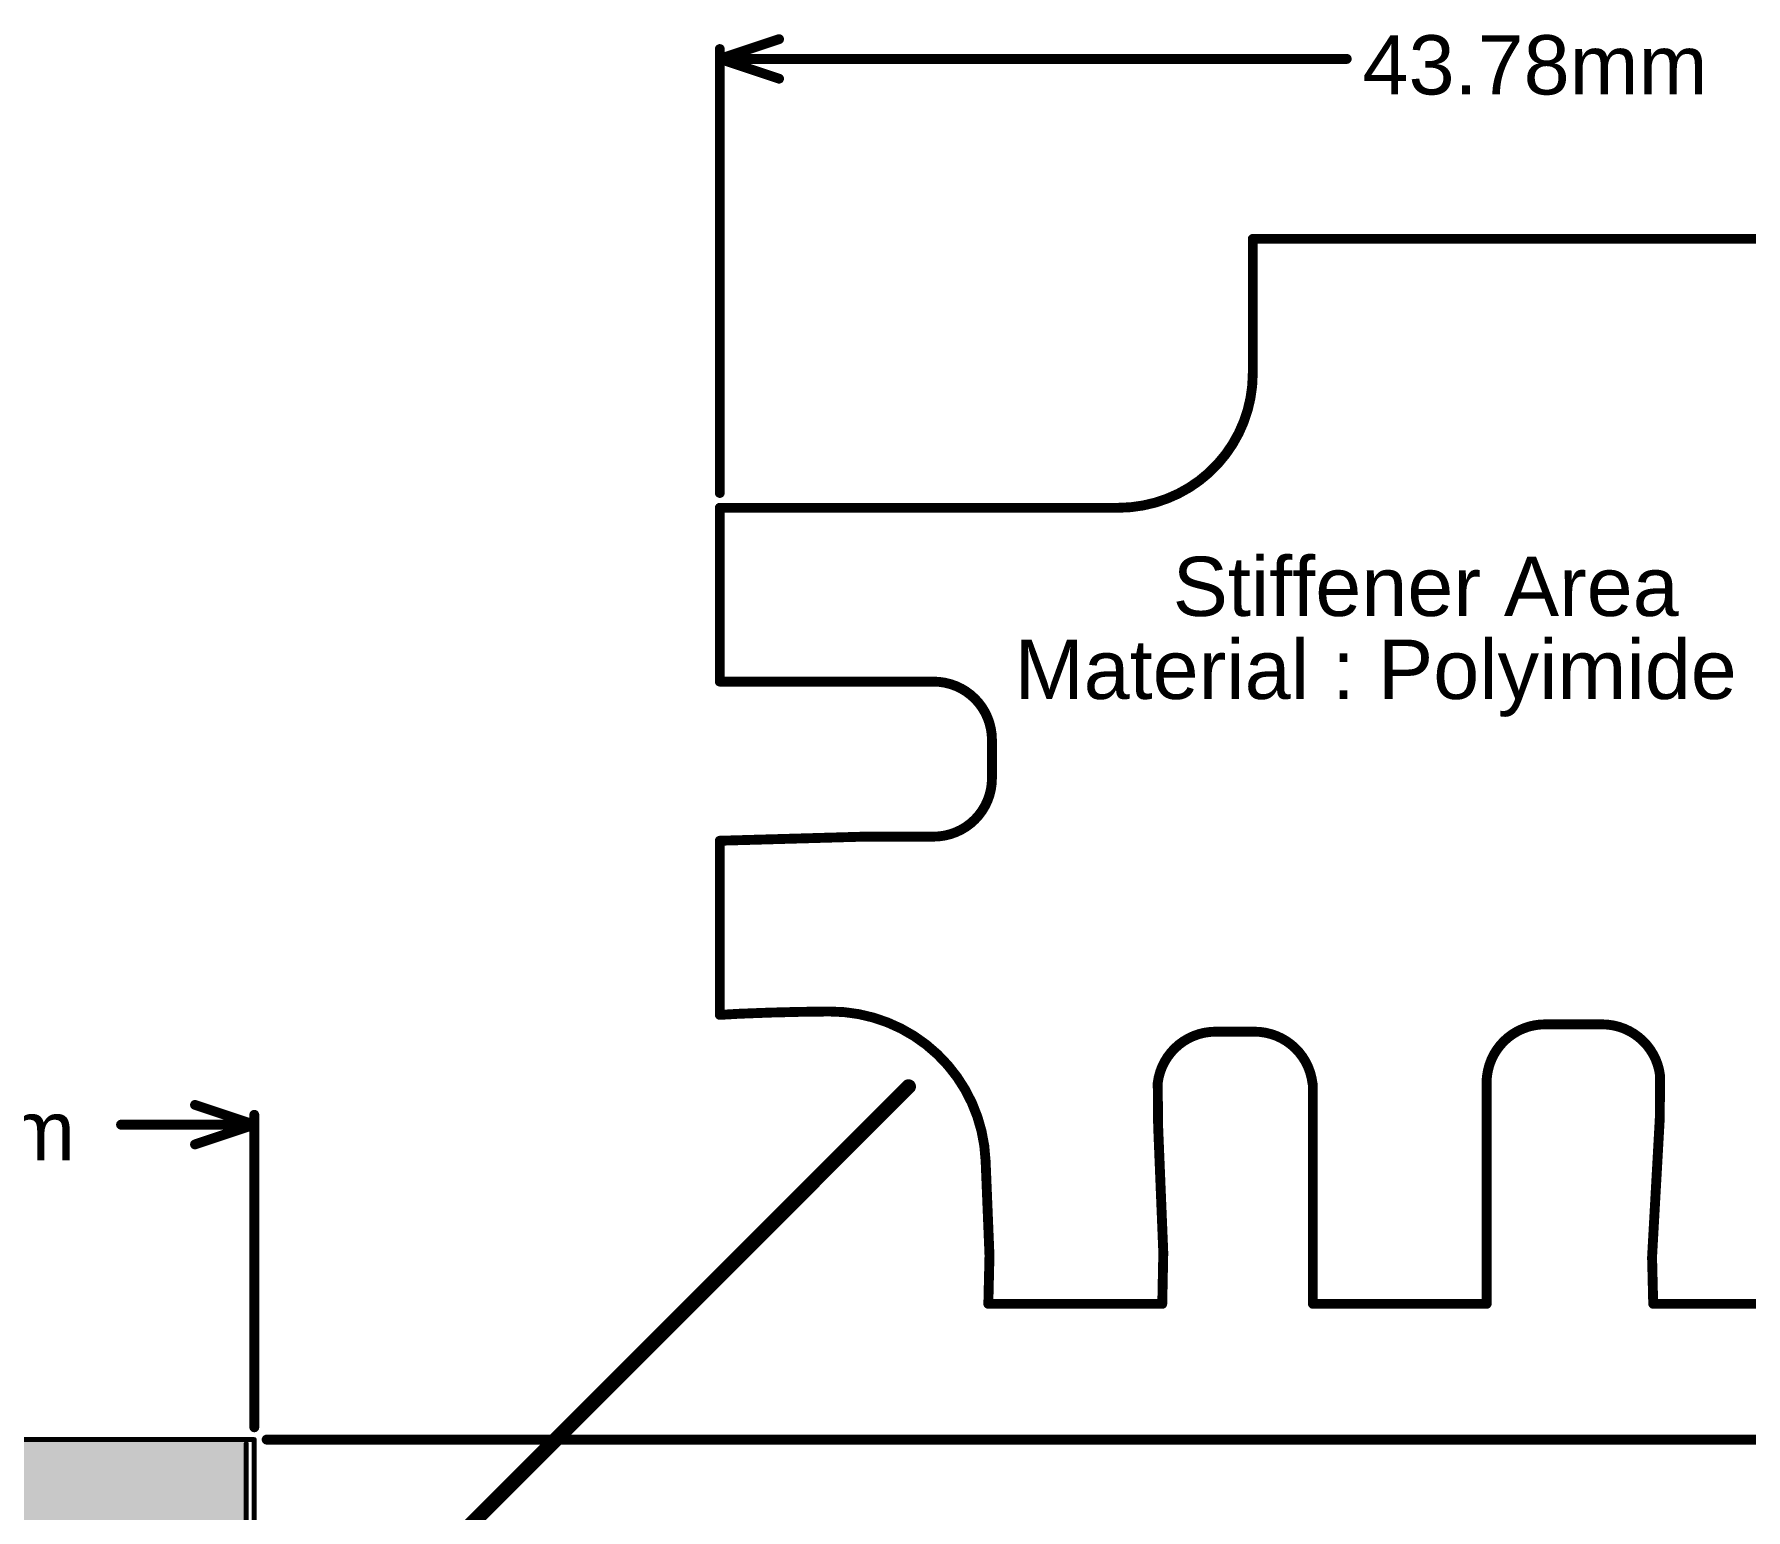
# Model space of a CAD drawing. Header units: inches. Extents: x -4.2 to 12.6, y -6.1 to 3.
# Drawn here: x 0.427 to 2.16, y -0.071 to 1.423 of the extents above; entities that cross this region are included whole.
import ezdxf

# ---------------------------------------------------------------- set-up
doc = ezdxf.new("R2010")
doc.units = ezdxf.units.IN
doc.header["$MEASUREMENT"] = 0
for name, color, linetype in [('Board Outline', 216, 'Continuous'), ('Bottom Paste', 16, 'Continuous'), ('Dimension', 6, 'Continuous'), ('Fabrication', 76, 'Continuous'), ('Flex_Ribbon Bottom Coverlay', 6, 'Continuous'), ('Flex_Ribbon Bottom Coverlay -Flex_Ribbon)', 7, 'Continuous'), ('Flex_Ribbon Top Coverlay -Flex_Ribbon)', 7, 'Continuous'), ('Flex_Ribbon Top Overlay', 2, 'Continuous'), ('Top Layer', 1, 'Continuous'), ('Top Paste', 8, 'Continuous'), ('Top Solder', 216, 'Continuous')]:
    doc.layers.add(name, color=color, linetype=linetype)
doc.styles.add('Arial', font='', dxfattribs={"height": 0.2})
doc.styles.get('Arial').set_extended_font_data('Arial')

# ---------------------------------------------------------------- blocks, each defined once
blk = doc.blocks.new('32_____R______P_____TOP_CONNECTION__1')
at = {"layer": 'Bottom Paste'}
for points in [[(-0.3110235, 0.07874025), (-0.2992125, 0.07874025), (-0.2992125, -0.07874005), (-0.3110235, -0.07874005)], [(-0.2913385, 0.07874025), (-0.2795275, 0.07874025), (-0.2795275, -0.07874005), (-0.2913385, -0.07874005)], [(-0.2716534, 0.07874025), (-0.2598424, 0.07874025), (-0.2598424, -0.07874005), (-0.2716534, -0.07874005)], [(-0.2519684, 0.07874025), (-0.2401574, 0.07874025), (-0.2401574, -0.07874005), (-0.2519684, -0.07874005)], [(-0.2322833, 0.07874025), (-0.2204723, 0.07874025), (-0.2204723, -0.07874005), (-0.2322833, -0.07874005)], [(-0.2125983, 0.07874025), (-0.2007873, 0.07874025), (-0.2007873, -0.07874005), (-0.2125983, -0.07874005)], [(-0.1929133, 0.07874025), (-0.1811023, 0.07874025), (-0.1811023, -0.07874005), (-0.1929133, -0.07874005)], [(-0.1732282, 0.07874025), (-0.1614172, 0.07874025), (-0.1614172, -0.07874005), (-0.1732282, -0.07874005)], [(-0.1535432, 0.07874025), (-0.1417322, 0.07874025), (-0.1417322, -0.07874005), (-0.1535432, -0.07874005)], [(-0.1338581, 0.07874025), (-0.1220471, 0.07874025), (-0.1220471, -0.07874005), (-0.1338581, -0.07874005)], [(-0.1141731, 0.07874025), (-0.1023621, 0.07874025), (-0.1023621, -0.07874005), (-0.1141731, -0.07874005)], [(-0.0944881, 0.07874025), (-0.0826771, 0.07874025), (-0.0826771, -0.07874005), (-0.0944881, -0.07874005)], [(-0.074803, 0.07874025), (-0.062992, 0.07874025), (-0.062992, -0.07874005), (-0.074803, -0.07874005)], [(-0.055118, 0.07874025), (-0.043307, 0.07874025), (-0.043307, -0.07874005), (-0.055118, -0.07874005)], [(-0.0354329, 0.07874025), (-0.0236219, 0.07874025), (-0.0236219, -0.07874005), (-0.0354329, -0.07874005)], [(-0.0157479, 0.07874025), (-0.0039369, 0.07874025), (-0.0039369, -0.07874005), (-0.0157479, -0.07874005)], [(0.0039371, 0.07874025), (0.0157481, 0.07874025), (0.0157481, -0.07874005), (0.0039371, -0.07874005)], [(0.0236222, 0.07874025), (0.0354332, 0.07874025), (0.0354332, -0.07874005), (0.0236222, -0.07874005)], [(0.0433072, 0.07874025), (0.0551182, 0.07874025), (0.0551182, -0.07874005), (0.0433072, -0.07874005)], [(0.0629923, 0.07874025), (0.0748033, 0.07874025), (0.0748033, -0.07874005), (0.0629923, -0.07874005)], [(0.0826773, 0.07874025), (0.0944883, 0.07874025), (0.0944883, -0.07874005), (0.0826773, -0.07874005)], [(0.1023623, 0.07874025), (0.1141733, 0.07874025), (0.1141733, -0.07874005), (0.1023623, -0.07874005)], [(0.1220474, 0.07874025), (0.1338584, 0.07874025), (0.1338584, -0.07874005), (0.1220474, -0.07874005)], [(0.1417324, 0.07874025), (0.1535434, 0.07874025), (0.1535434, -0.07874005), (0.1417324, -0.07874005)], [(0.1614175, 0.07874025), (0.1732285, 0.07874025), (0.1732285, -0.07874005), (0.1614175, -0.07874005)], [(0.1811025, 0.07874025), (0.1929135, 0.07874025), (0.1929135, -0.07874005), (0.1811025, -0.07874005)], [(0.2007875, 0.07874025), (0.2125985, 0.07874025), (0.2125985, -0.07874005), (0.2007875, -0.07874005)], [(0.2204725, 0.07874025), (0.2322835, 0.07874025), (0.2322835, -0.07874005), (0.2204725, -0.07874005)], [(0.2401576, 0.07874025), (0.2519686, 0.07874025), (0.2519686, -0.07874005), (0.2401576, -0.07874005)], [(0.2598427, 0.07874025), (0.2716537, 0.07874025), (0.2716537, -0.07874005), (0.2598427, -0.07874005)], [(0.2795277, 0.07874025), (0.2913387, 0.07874025), (0.2913387, -0.07874005), (0.2795277, -0.07874005)], [(0.2992127, 0.07874025), (0.3110237, 0.07874025), (0.3110237, -0.07874005), (0.2992127, -0.07874005)]]:
    blk.add_hatch(color=16, dxfattribs=at).paths.add_polyline_path(points)
at = {"layer": 'Flex_Ribbon Bottom Coverlay'}
for points in [[(-0.3150235, 0.08274025), (-0.2952125, 0.08274025), (-0.2952125, -0.08274005), (-0.3150235, -0.08274005)], [(-0.3150235, 0.08274025), (-0.2952125, 0.08274025), (-0.2952125, -0.08274005), (-0.3150235, -0.08274005)], [(-0.2953385, 0.08274025), (-0.2755275, 0.08274025), (-0.2755275, -0.08274005), (-0.2953385, -0.08274005)], [(-0.2953385, 0.08274025), (-0.2755275, 0.08274025), (-0.2755275, -0.08274005), (-0.2953385, -0.08274005)], [(-0.2756534, 0.08274025), (-0.2558424, 0.08274025), (-0.2558424, -0.08274005), (-0.2756534, -0.08274005)], [(-0.2756534, 0.08274025), (-0.2558424, 0.08274025), (-0.2558424, -0.08274005), (-0.2756534, -0.08274005)], [(-0.2559684, 0.08274025), (-0.2361574, 0.08274025), (-0.2361574, -0.08274005), (-0.2559684, -0.08274005)], [(-0.2559684, 0.08274025), (-0.2361574, 0.08274025), (-0.2361574, -0.08274005), (-0.2559684, -0.08274005)], [(-0.2362833, 0.08274025), (-0.2164723, 0.08274025), (-0.2164723, -0.08274005), (-0.2362833, -0.08274005)], [(-0.2362833, 0.08274025), (-0.2164723, 0.08274025), (-0.2164723, -0.08274005), (-0.2362833, -0.08274005)], [(-0.2165983, 0.08274025), (-0.1967873, 0.08274025), (-0.1967873, -0.08274005), (-0.2165983, -0.08274005)], [(-0.2165983, 0.08274025), (-0.1967873, 0.08274025), (-0.1967873, -0.08274005), (-0.2165983, -0.08274005)], [(-0.1969133, 0.08274025), (-0.1771023, 0.08274025), (-0.1771023, -0.08274005), (-0.1969133, -0.08274005)], [(-0.1969133, 0.08274025), (-0.1771023, 0.08274025), (-0.1771023, -0.08274005), (-0.1969133, -0.08274005)], [(-0.1772282, 0.08274025), (-0.1574172, 0.08274025), (-0.1574172, -0.08274005), (-0.1772282, -0.08274005)], [(-0.1772282, 0.08274025), (-0.1574172, 0.08274025), (-0.1574172, -0.08274005), (-0.1772282, -0.08274005)], [(-0.1575432, 0.08274025), (-0.1377322, 0.08274025), (-0.1377322, -0.08274005), (-0.1575432, -0.08274005)], [(-0.1575432, 0.08274025), (-0.1377322, 0.08274025), (-0.1377322, -0.08274005), (-0.1575432, -0.08274005)], [(-0.1378581, 0.08274025), (-0.1180471, 0.08274025), (-0.1180471, -0.08274005), (-0.1378581, -0.08274005)], [(-0.1378581, 0.08274025), (-0.1180471, 0.08274025), (-0.1180471, -0.08274005), (-0.1378581, -0.08274005)], [(-0.1181731, 0.08274025), (-0.0983621, 0.08274025), (-0.0983621, -0.08274005), (-0.1181731, -0.08274005)], [(-0.1181731, 0.08274025), (-0.0983621, 0.08274025), (-0.0983621, -0.08274005), (-0.1181731, -0.08274005)], [(-0.0984881, 0.08274025), (-0.0786771, 0.08274025), (-0.0786771, -0.08274005), (-0.0984881, -0.08274005)], [(-0.0984881, 0.08274025), (-0.0786771, 0.08274025), (-0.0786771, -0.08274005), (-0.0984881, -0.08274005)], [(-0.078803, 0.08274025), (-0.058992, 0.08274025), (-0.058992, -0.08274005), (-0.078803, -0.08274005)], [(-0.078803, 0.08274025), (-0.058992, 0.08274025), (-0.058992, -0.08274005), (-0.078803, -0.08274005)], [(-0.059118, 0.08274025), (-0.039307, 0.08274025), (-0.039307, -0.08274005), (-0.059118, -0.08274005)], [(-0.059118, 0.08274025), (-0.039307, 0.08274025), (-0.039307, -0.08274005), (-0.059118, -0.08274005)], [(-0.0394329, 0.08274025), (-0.0196219, 0.08274025), (-0.0196219, -0.08274005), (-0.0394329, -0.08274005)], [(-0.0394329, 0.08274025), (-0.0196219, 0.08274025), (-0.0196219, -0.08274005), (-0.0394329, -0.08274005)], [(-0.0197479, 0.08274025), (6.31e-05, 0.08274025), (6.31e-05, -0.08274005), (-0.0197479, -0.08274005)], [(-0.0197479, 0.08274025), (6.31e-05, 0.08274025), (6.31e-05, -0.08274005), (-0.0197479, -0.08274005)], [(-6.29e-05, 0.08274025), (0.0197481, 0.08274025), (0.0197481, -0.08274005), (-6.29e-05, -0.08274005)], [(-6.29e-05, 0.08274025), (0.0197481, 0.08274025), (0.0197481, -0.08274005), (-6.29e-05, -0.08274005)], [(0.0196222, 0.08274025), (0.0394332, 0.08274025), (0.0394332, -0.08274005), (0.0196222, -0.08274005)], [(0.0196222, 0.08274025), (0.0394332, 0.08274025), (0.0394332, -0.08274005), (0.0196222, -0.08274005)], [(0.0393072, 0.08274025), (0.0591182, 0.08274025), (0.0591182, -0.08274005), (0.0393072, -0.08274005)], [(0.0393072, 0.08274025), (0.0591182, 0.08274025), (0.0591182, -0.08274005), (0.0393072, -0.08274005)], [(0.0589923, 0.08274025), (0.0788033, 0.08274025), (0.0788033, -0.08274005), (0.0589923, -0.08274005)], [(0.0589923, 0.08274025), (0.0788033, 0.08274025), (0.0788033, -0.08274005), (0.0589923, -0.08274005)], [(0.0786773, 0.08274025), (0.0984883, 0.08274025), (0.0984883, -0.08274005), (0.0786773, -0.08274005)], [(0.0786773, 0.08274025), (0.0984883, 0.08274025), (0.0984883, -0.08274005), (0.0786773, -0.08274005)], [(0.0983623, 0.08274025), (0.1181733, 0.08274025), (0.1181733, -0.08274005), (0.0983623, -0.08274005)], [(0.0983623, 0.08274025), (0.1181733, 0.08274025), (0.1181733, -0.08274005), (0.0983623, -0.08274005)], [(0.1180474, 0.08274025), (0.1378584, 0.08274025), (0.1378584, -0.08274005), (0.1180474, -0.08274005)], [(0.1180474, 0.08274025), (0.1378584, 0.08274025), (0.1378584, -0.08274005), (0.1180474, -0.08274005)], [(0.1377324, 0.08274025), (0.1575434, 0.08274025), (0.1575434, -0.08274005), (0.1377324, -0.08274005)], [(0.1377324, 0.08274025), (0.1575434, 0.08274025), (0.1575434, -0.08274005), (0.1377324, -0.08274005)], [(0.1574175, 0.08274025), (0.1772285, 0.08274025), (0.1772285, -0.08274005), (0.1574175, -0.08274005)], [(0.1574175, 0.08274025), (0.1772285, 0.08274025), (0.1772285, -0.08274005), (0.1574175, -0.08274005)], [(0.1771025, 0.08274025), (0.1969135, 0.08274025), (0.1969135, -0.08274005), (0.1771025, -0.08274005)], [(0.1771025, 0.08274025), (0.1969135, 0.08274025), (0.1969135, -0.08274005), (0.1771025, -0.08274005)], [(0.1967875, 0.08274025), (0.2165985, 0.08274025), (0.2165985, -0.08274005), (0.1967875, -0.08274005)], [(0.1967875, 0.08274025), (0.2165985, 0.08274025), (0.2165985, -0.08274005), (0.1967875, -0.08274005)], [(0.2164725, 0.08274025), (0.2362835, 0.08274025), (0.2362835, -0.08274005), (0.2164725, -0.08274005)], [(0.2164725, 0.08274025), (0.2362835, 0.08274025), (0.2362835, -0.08274005), (0.2164725, -0.08274005)], [(0.2361576, 0.08274025), (0.2559686, 0.08274025), (0.2559686, -0.08274005), (0.2361576, -0.08274005)], [(0.2361576, 0.08274025), (0.2559686, 0.08274025), (0.2559686, -0.08274005), (0.2361576, -0.08274005)], [(0.2558427, 0.08274025), (0.2756537, 0.08274025), (0.2756537, -0.08274005), (0.2558427, -0.08274005)], [(0.2558427, 0.08274025), (0.2756537, 0.08274025), (0.2756537, -0.08274005), (0.2558427, -0.08274005)], [(0.2755277, 0.08274025), (0.2953387, 0.08274025), (0.2953387, -0.08274005), (0.2755277, -0.08274005)], [(0.2755277, 0.08274025), (0.2953387, 0.08274025), (0.2953387, -0.08274005), (0.2755277, -0.08274005)], [(0.2952127, 0.08274025), (0.3150237, 0.08274025), (0.3150237, -0.08274005), (0.2952127, -0.08274005)], [(0.2952127, 0.08274025), (0.3150237, 0.08274025), (0.3150237, -0.08274005), (0.2952127, -0.08274005)]]:
    blk.add_hatch(color=6, dxfattribs=at).paths.add_polyline_path(points)
at = {"layer": 'Top Layer'}
for points in [[(-0.3110235, 0.07874025), (-0.2992125, 0.07874025), (-0.2992125, -0.07874005), (-0.3110235, -0.07874005)], [(-0.2913385, 0.07874025), (-0.2795275, 0.07874025), (-0.2795275, -0.07874005), (-0.2913385, -0.07874005)], [(-0.2716534, 0.07874025), (-0.2598424, 0.07874025), (-0.2598424, -0.07874005), (-0.2716534, -0.07874005)], [(-0.2519684, 0.07874025), (-0.2401574, 0.07874025), (-0.2401574, -0.07874005), (-0.2519684, -0.07874005)], [(-0.2322833, 0.07874025), (-0.2204723, 0.07874025), (-0.2204723, -0.07874005), (-0.2322833, -0.07874005)], [(-0.2125983, 0.07874025), (-0.2007873, 0.07874025), (-0.2007873, -0.07874005), (-0.2125983, -0.07874005)], [(-0.1929133, 0.07874025), (-0.1811023, 0.07874025), (-0.1811023, -0.07874005), (-0.1929133, -0.07874005)], [(-0.1732282, 0.07874025), (-0.1614172, 0.07874025), (-0.1614172, -0.07874005), (-0.1732282, -0.07874005)], [(-0.1535432, 0.07874025), (-0.1417322, 0.07874025), (-0.1417322, -0.07874005), (-0.1535432, -0.07874005)], [(-0.1338581, 0.07874025), (-0.1220471, 0.07874025), (-0.1220471, -0.07874005), (-0.1338581, -0.07874005)], [(-0.1141731, 0.07874025), (-0.1023621, 0.07874025), (-0.1023621, -0.07874005), (-0.1141731, -0.07874005)], [(-0.0944881, 0.07874025), (-0.0826771, 0.07874025), (-0.0826771, -0.07874005), (-0.0944881, -0.07874005)], [(-0.074803, 0.07874025), (-0.062992, 0.07874025), (-0.062992, -0.07874005), (-0.074803, -0.07874005)], [(-0.055118, 0.07874025), (-0.043307, 0.07874025), (-0.043307, -0.07874005), (-0.055118, -0.07874005)], [(-0.0354329, 0.07874025), (-0.0236219, 0.07874025), (-0.0236219, -0.07874005), (-0.0354329, -0.07874005)], [(-0.0157479, 0.07874025), (-0.0039369, 0.07874025), (-0.0039369, -0.07874005), (-0.0157479, -0.07874005)], [(0.0039371, 0.07874025), (0.0157481, 0.07874025), (0.0157481, -0.07874005), (0.0039371, -0.07874005)], [(0.0236222, 0.07874025), (0.0354332, 0.07874025), (0.0354332, -0.07874005), (0.0236222, -0.07874005)], [(0.0433072, 0.07874025), (0.0551182, 0.07874025), (0.0551182, -0.07874005), (0.0433072, -0.07874005)], [(0.0629923, 0.07874025), (0.0748033, 0.07874025), (0.0748033, -0.07874005), (0.0629923, -0.07874005)], [(0.0826773, 0.07874025), (0.0944883, 0.07874025), (0.0944883, -0.07874005), (0.0826773, -0.07874005)], [(0.1023623, 0.07874025), (0.1141733, 0.07874025), (0.1141733, -0.07874005), (0.1023623, -0.07874005)], [(0.1220474, 0.07874025), (0.1338584, 0.07874025), (0.1338584, -0.07874005), (0.1220474, -0.07874005)], [(0.1417324, 0.07874025), (0.1535434, 0.07874025), (0.1535434, -0.07874005), (0.1417324, -0.07874005)], [(0.1614175, 0.07874025), (0.1732285, 0.07874025), (0.1732285, -0.07874005), (0.1614175, -0.07874005)], [(0.1811025, 0.07874025), (0.1929135, 0.07874025), (0.1929135, -0.07874005), (0.1811025, -0.07874005)], [(0.2007875, 0.07874025), (0.2125985, 0.07874025), (0.2125985, -0.07874005), (0.2007875, -0.07874005)], [(0.2204725, 0.07874025), (0.2322835, 0.07874025), (0.2322835, -0.07874005), (0.2204725, -0.07874005)], [(0.2401576, 0.07874025), (0.2519686, 0.07874025), (0.2519686, -0.07874005), (0.2401576, -0.07874005)], [(0.2598427, 0.07874025), (0.2716537, 0.07874025), (0.2716537, -0.07874005), (0.2598427, -0.07874005)], [(0.2795277, 0.07874025), (0.2913387, 0.07874025), (0.2913387, -0.07874005), (0.2795277, -0.07874005)], [(0.2992127, 0.07874025), (0.3110237, 0.07874025), (0.3110237, -0.07874005), (0.2992127, -0.07874005)]]:
    blk.add_hatch(color=1, dxfattribs=at).paths.add_polyline_path(points)
at = {"layer": 'Top Paste'}
for points in [[(-0.3110235, 0.07874025), (-0.2992125, 0.07874025), (-0.2992125, -0.07874005), (-0.3110235, -0.07874005)], [(-0.2913385, 0.07874025), (-0.2795275, 0.07874025), (-0.2795275, -0.07874005), (-0.2913385, -0.07874005)], [(-0.2716534, 0.07874025), (-0.2598424, 0.07874025), (-0.2598424, -0.07874005), (-0.2716534, -0.07874005)], [(-0.2519684, 0.07874025), (-0.2401574, 0.07874025), (-0.2401574, -0.07874005), (-0.2519684, -0.07874005)], [(-0.2322833, 0.07874025), (-0.2204723, 0.07874025), (-0.2204723, -0.07874005), (-0.2322833, -0.07874005)], [(-0.2125983, 0.07874025), (-0.2007873, 0.07874025), (-0.2007873, -0.07874005), (-0.2125983, -0.07874005)], [(-0.1929133, 0.07874025), (-0.1811023, 0.07874025), (-0.1811023, -0.07874005), (-0.1929133, -0.07874005)], [(-0.1732282, 0.07874025), (-0.1614172, 0.07874025), (-0.1614172, -0.07874005), (-0.1732282, -0.07874005)], [(-0.1535432, 0.07874025), (-0.1417322, 0.07874025), (-0.1417322, -0.07874005), (-0.1535432, -0.07874005)], [(-0.1338581, 0.07874025), (-0.1220471, 0.07874025), (-0.1220471, -0.07874005), (-0.1338581, -0.07874005)], [(-0.1141731, 0.07874025), (-0.1023621, 0.07874025), (-0.1023621, -0.07874005), (-0.1141731, -0.07874005)], [(-0.0944881, 0.07874025), (-0.0826771, 0.07874025), (-0.0826771, -0.07874005), (-0.0944881, -0.07874005)], [(-0.074803, 0.07874025), (-0.062992, 0.07874025), (-0.062992, -0.07874005), (-0.074803, -0.07874005)], [(-0.055118, 0.07874025), (-0.043307, 0.07874025), (-0.043307, -0.07874005), (-0.055118, -0.07874005)], [(-0.0354329, 0.07874025), (-0.0236219, 0.07874025), (-0.0236219, -0.07874005), (-0.0354329, -0.07874005)], [(-0.0157479, 0.07874025), (-0.0039369, 0.07874025), (-0.0039369, -0.07874005), (-0.0157479, -0.07874005)], [(0.0039371, 0.07874025), (0.0157481, 0.07874025), (0.0157481, -0.07874005), (0.0039371, -0.07874005)], [(0.0236222, 0.07874025), (0.0354332, 0.07874025), (0.0354332, -0.07874005), (0.0236222, -0.07874005)], [(0.0433072, 0.07874025), (0.0551182, 0.07874025), (0.0551182, -0.07874005), (0.0433072, -0.07874005)], [(0.0629923, 0.07874025), (0.0748033, 0.07874025), (0.0748033, -0.07874005), (0.0629923, -0.07874005)], [(0.0826773, 0.07874025), (0.0944883, 0.07874025), (0.0944883, -0.07874005), (0.0826773, -0.07874005)], [(0.1023623, 0.07874025), (0.1141733, 0.07874025), (0.1141733, -0.07874005), (0.1023623, -0.07874005)], [(0.1220474, 0.07874025), (0.1338584, 0.07874025), (0.1338584, -0.07874005), (0.1220474, -0.07874005)], [(0.1417324, 0.07874025), (0.1535434, 0.07874025), (0.1535434, -0.07874005), (0.1417324, -0.07874005)], [(0.1614175, 0.07874025), (0.1732285, 0.07874025), (0.1732285, -0.07874005), (0.1614175, -0.07874005)], [(0.1811025, 0.07874025), (0.1929135, 0.07874025), (0.1929135, -0.07874005), (0.1811025, -0.07874005)], [(0.2007875, 0.07874025), (0.2125985, 0.07874025), (0.2125985, -0.07874005), (0.2007875, -0.07874005)], [(0.2204725, 0.07874025), (0.2322835, 0.07874025), (0.2322835, -0.07874005), (0.2204725, -0.07874005)], [(0.2401576, 0.07874025), (0.2519686, 0.07874025), (0.2519686, -0.07874005), (0.2401576, -0.07874005)], [(0.2598427, 0.07874025), (0.2716537, 0.07874025), (0.2716537, -0.07874005), (0.2598427, -0.07874005)], [(0.2795277, 0.07874025), (0.2913387, 0.07874025), (0.2913387, -0.07874005), (0.2795277, -0.07874005)], [(0.2992127, 0.07874025), (0.3110237, 0.07874025), (0.3110237, -0.07874005), (0.2992127, -0.07874005)]]:
    blk.add_hatch(color=8, dxfattribs=at).paths.add_polyline_path(points)
at = {"layer": 'Top Solder'}
for points in [[(-0.3150235, 0.08274025), (-0.2952125, 0.08274025), (-0.2952125, -0.08274005), (-0.3150235, -0.08274005)], [(-0.3150235, 0.08274025), (-0.2952125, 0.08274025), (-0.2952125, -0.08274005), (-0.3150235, -0.08274005)], [(-0.2953385, 0.08274025), (-0.2755275, 0.08274025), (-0.2755275, -0.08274005), (-0.2953385, -0.08274005)], [(-0.2953385, 0.08274025), (-0.2755275, 0.08274025), (-0.2755275, -0.08274005), (-0.2953385, -0.08274005)], [(-0.2756534, 0.08274025), (-0.2558424, 0.08274025), (-0.2558424, -0.08274005), (-0.2756534, -0.08274005)], [(-0.2756534, 0.08274025), (-0.2558424, 0.08274025), (-0.2558424, -0.08274005), (-0.2756534, -0.08274005)], [(-0.2559684, 0.08274025), (-0.2361574, 0.08274025), (-0.2361574, -0.08274005), (-0.2559684, -0.08274005)], [(-0.2559684, 0.08274025), (-0.2361574, 0.08274025), (-0.2361574, -0.08274005), (-0.2559684, -0.08274005)], [(-0.2362833, 0.08274025), (-0.2164723, 0.08274025), (-0.2164723, -0.08274005), (-0.2362833, -0.08274005)], [(-0.2362833, 0.08274025), (-0.2164723, 0.08274025), (-0.2164723, -0.08274005), (-0.2362833, -0.08274005)], [(-0.2165983, 0.08274025), (-0.1967873, 0.08274025), (-0.1967873, -0.08274005), (-0.2165983, -0.08274005)], [(-0.2165983, 0.08274025), (-0.1967873, 0.08274025), (-0.1967873, -0.08274005), (-0.2165983, -0.08274005)], [(-0.1969133, 0.08274025), (-0.1771023, 0.08274025), (-0.1771023, -0.08274005), (-0.1969133, -0.08274005)], [(-0.1969133, 0.08274025), (-0.1771023, 0.08274025), (-0.1771023, -0.08274005), (-0.1969133, -0.08274005)], [(-0.1772282, 0.08274025), (-0.1574172, 0.08274025), (-0.1574172, -0.08274005), (-0.1772282, -0.08274005)], [(-0.1772282, 0.08274025), (-0.1574172, 0.08274025), (-0.1574172, -0.08274005), (-0.1772282, -0.08274005)], [(-0.1575432, 0.08274025), (-0.1377322, 0.08274025), (-0.1377322, -0.08274005), (-0.1575432, -0.08274005)], [(-0.1575432, 0.08274025), (-0.1377322, 0.08274025), (-0.1377322, -0.08274005), (-0.1575432, -0.08274005)], [(-0.1378581, 0.08274025), (-0.1180471, 0.08274025), (-0.1180471, -0.08274005), (-0.1378581, -0.08274005)], [(-0.1378581, 0.08274025), (-0.1180471, 0.08274025), (-0.1180471, -0.08274005), (-0.1378581, -0.08274005)], [(-0.1181731, 0.08274025), (-0.0983621, 0.08274025), (-0.0983621, -0.08274005), (-0.1181731, -0.08274005)], [(-0.1181731, 0.08274025), (-0.0983621, 0.08274025), (-0.0983621, -0.08274005), (-0.1181731, -0.08274005)], [(-0.0984881, 0.08274025), (-0.0786771, 0.08274025), (-0.0786771, -0.08274005), (-0.0984881, -0.08274005)], [(-0.0984881, 0.08274025), (-0.0786771, 0.08274025), (-0.0786771, -0.08274005), (-0.0984881, -0.08274005)], [(-0.078803, 0.08274025), (-0.058992, 0.08274025), (-0.058992, -0.08274005), (-0.078803, -0.08274005)], [(-0.078803, 0.08274025), (-0.058992, 0.08274025), (-0.058992, -0.08274005), (-0.078803, -0.08274005)], [(-0.059118, 0.08274025), (-0.039307, 0.08274025), (-0.039307, -0.08274005), (-0.059118, -0.08274005)], [(-0.059118, 0.08274025), (-0.039307, 0.08274025), (-0.039307, -0.08274005), (-0.059118, -0.08274005)], [(-0.0394329, 0.08274025), (-0.0196219, 0.08274025), (-0.0196219, -0.08274005), (-0.0394329, -0.08274005)], [(-0.0394329, 0.08274025), (-0.0196219, 0.08274025), (-0.0196219, -0.08274005), (-0.0394329, -0.08274005)], [(-0.0197479, 0.08274025), (6.31e-05, 0.08274025), (6.31e-05, -0.08274005), (-0.0197479, -0.08274005)], [(-0.0197479, 0.08274025), (6.31e-05, 0.08274025), (6.31e-05, -0.08274005), (-0.0197479, -0.08274005)], [(-6.29e-05, 0.08274025), (0.0197481, 0.08274025), (0.0197481, -0.08274005), (-6.29e-05, -0.08274005)], [(-6.29e-05, 0.08274025), (0.0197481, 0.08274025), (0.0197481, -0.08274005), (-6.29e-05, -0.08274005)], [(0.0196222, 0.08274025), (0.0394332, 0.08274025), (0.0394332, -0.08274005), (0.0196222, -0.08274005)], [(0.0196222, 0.08274025), (0.0394332, 0.08274025), (0.0394332, -0.08274005), (0.0196222, -0.08274005)], [(0.0393072, 0.08274025), (0.0591182, 0.08274025), (0.0591182, -0.08274005), (0.0393072, -0.08274005)], [(0.0393072, 0.08274025), (0.0591182, 0.08274025), (0.0591182, -0.08274005), (0.0393072, -0.08274005)], [(0.0589923, 0.08274025), (0.0788033, 0.08274025), (0.0788033, -0.08274005), (0.0589923, -0.08274005)], [(0.0589923, 0.08274025), (0.0788033, 0.08274025), (0.0788033, -0.08274005), (0.0589923, -0.08274005)], [(0.0786773, 0.08274025), (0.0984883, 0.08274025), (0.0984883, -0.08274005), (0.0786773, -0.08274005)], [(0.0786773, 0.08274025), (0.0984883, 0.08274025), (0.0984883, -0.08274005), (0.0786773, -0.08274005)], [(0.0983623, 0.08274025), (0.1181733, 0.08274025), (0.1181733, -0.08274005), (0.0983623, -0.08274005)], [(0.0983623, 0.08274025), (0.1181733, 0.08274025), (0.1181733, -0.08274005), (0.0983623, -0.08274005)], [(0.1180474, 0.08274025), (0.1378584, 0.08274025), (0.1378584, -0.08274005), (0.1180474, -0.08274005)], [(0.1180474, 0.08274025), (0.1378584, 0.08274025), (0.1378584, -0.08274005), (0.1180474, -0.08274005)], [(0.1377324, 0.08274025), (0.1575434, 0.08274025), (0.1575434, -0.08274005), (0.1377324, -0.08274005)], [(0.1377324, 0.08274025), (0.1575434, 0.08274025), (0.1575434, -0.08274005), (0.1377324, -0.08274005)], [(0.1574175, 0.08274025), (0.1772285, 0.08274025), (0.1772285, -0.08274005), (0.1574175, -0.08274005)], [(0.1574175, 0.08274025), (0.1772285, 0.08274025), (0.1772285, -0.08274005), (0.1574175, -0.08274005)], [(0.1771025, 0.08274025), (0.1969135, 0.08274025), (0.1969135, -0.08274005), (0.1771025, -0.08274005)], [(0.1771025, 0.08274025), (0.1969135, 0.08274025), (0.1969135, -0.08274005), (0.1771025, -0.08274005)], [(0.1967875, 0.08274025), (0.2165985, 0.08274025), (0.2165985, -0.08274005), (0.1967875, -0.08274005)], [(0.1967875, 0.08274025), (0.2165985, 0.08274025), (0.2165985, -0.08274005), (0.1967875, -0.08274005)], [(0.2164725, 0.08274025), (0.2362835, 0.08274025), (0.2362835, -0.08274005), (0.2164725, -0.08274005)], [(0.2164725, 0.08274025), (0.2362835, 0.08274025), (0.2362835, -0.08274005), (0.2164725, -0.08274005)], [(0.2361576, 0.08274025), (0.2559686, 0.08274025), (0.2559686, -0.08274005), (0.2361576, -0.08274005)], [(0.2361576, 0.08274025), (0.2559686, 0.08274025), (0.2559686, -0.08274005), (0.2361576, -0.08274005)], [(0.2558427, 0.08274025), (0.2756537, 0.08274025), (0.2756537, -0.08274005), (0.2558427, -0.08274005)], [(0.2558427, 0.08274025), (0.2756537, 0.08274025), (0.2756537, -0.08274005), (0.2558427, -0.08274005)], [(0.2755277, 0.08274025), (0.2953387, 0.08274025), (0.2953387, -0.08274005), (0.2755277, -0.08274005)], [(0.2755277, 0.08274025), (0.2953387, 0.08274025), (0.2953387, -0.08274005), (0.2755277, -0.08274005)], [(0.2952127, 0.08274025), (0.3150237, 0.08274025), (0.3150237, -0.08274005), (0.2952127, -0.08274005)], [(0.2952127, 0.08274025), (0.3150237, 0.08274025), (0.3150237, -0.08274005), (0.2952127, -0.08274005)]]:
    blk.add_hatch(color=216, dxfattribs=at).paths.add_polyline_path(points)
at = {"layer": 'Flex_Ribbon Top Overlay'}
for points in [[(-0.3166928, -0.0839999, 0.005, 0.005, 0), (-0.3166928, 0.0790001, 0.005, 0.005, 0)], [(0.316693, -0.0839999, 0.005, 0.005, 0), (0.316693, 0.0790001, 0.005, 0.005, 0)], [(-0.3166928, -0.0839999, 0.005, 0.005, 0), (0.316693, -0.0839999, 0.005, 0.005, 0)], [(-0.3166928, -0.0839999, 0.005, 0.005, 0), (-0.195118, -0.0839999, 0.005, 0.005, 0)], [(-0.314118, -0.0999999, 0.007874, 0.007874, 0), (-0.307118, -0.0929999, 0.007874, 0.007874, 0)], [(-0.314118, -0.0999999, 0.007874, 0.007874, 0), (-0.299118, -0.0999999, 0.007874, 0.007874, 0)], [(-0.306118, -0.0929999, 0.007874, 0.007874, 0), (-0.299118, -0.0999999, 0.007874, 0.007874, 0)]]:
    blk.add_lwpolyline(points, format="xyseb", dxfattribs=at)
for points in [[(-0.3179428, 0.0790001, 0.0025, 0.0025, 1), (-0.3154428, 0.0790001, 0.0025, 0.0025, 1)], [(0.315443, 0.0790001, 0.0025, 0.0025, 1), (0.317943, 0.0790001, 0.0025, 0.0025, 1)], [(-0.3179428, -0.0839999, 0.0025, 0.0025, 1), (-0.3154428, -0.0839999, 0.0025, 0.0025, 1)], [(-0.3179428, -0.0839999, 0.0025, 0.0025, 1), (-0.3154428, -0.0839999, 0.0025, 0.0025, 1)], [(-0.3179428, -0.0839999, 0.0025, 0.0025, 1), (-0.3154428, -0.0839999, 0.0025, 0.0025, 1)], [(-0.196368, -0.0839999, 0.0025, 0.0025, 1), (-0.193868, -0.0839999, 0.0025, 0.0025, 1)], [(0.315443, -0.0839999, 0.0025, 0.0025, 1), (0.317943, -0.0839999, 0.0025, 0.0025, 1)], [(0.315443, -0.0839999, 0.0025, 0.0025, 1), (0.317943, -0.0839999, 0.0025, 0.0025, 1)], [(-0.3160865, -0.0999999, 0.003937, 0.003937, 1), (-0.3121495, -0.0999999, 0.003937, 0.003937, 1)], [(-0.3160865, -0.0999999, 0.003937, 0.003937, 1), (-0.3121495, -0.0999999, 0.003937, 0.003937, 1)], [(-0.3090865, -0.0929999, 0.003937, 0.003937, 1), (-0.3051495, -0.0929999, 0.003937, 0.003937, 1)], [(-0.3080865, -0.0929999, 0.003937, 0.003937, 1), (-0.3041495, -0.0929999, 0.003937, 0.003937, 1)], [(-0.3010865, -0.0999999, 0.003937, 0.003937, 1), (-0.2971495, -0.0999999, 0.003937, 0.003937, 1)], [(-0.3010865, -0.0999999, 0.003937, 0.003937, 1), (-0.2971495, -0.0999999, 0.003937, 0.003937, 1)]]:
    blk.add_lwpolyline(points, format="xyseb", close=True, dxfattribs=at)

msp = doc.modelspace()

# ---------------------------------------------------------------- linework, layer by layer
at = {"layer": 'Board Outline'}
for points in [[(5e-07, -5e-07, 0.005, 0.005, 0), (0.6497205, -5e-07, 0.005, 0.005, 0)], [(0.3248605, -5e-07, 0.005, 0.005, 0), (0.4771327, -5e-07, 0.005, 0.005, 0)], [(0.6497205, -0.1399246, 0.005, 0.005, 0), (0.6497205, -5e-07, 0.005, 0.005, 0)]]:
    msp.add_lwpolyline(points, format="xyseb", dxfattribs=at)
for points in [[(0.4758827, -5e-07, 0.0025, 0.0025, 1), (0.4783827, -5e-07, 0.0025, 0.0025, 1)], [(0.6484705, -5e-07, 0.0025, 0.0025, 1), (0.6509705, -5e-07, 0.0025, 0.0025, 1)], [(0.6484705, -5e-07, 0.0025, 0.0025, 1), (0.6509705, -5e-07, 0.0025, 0.0025, 1)]]:
    msp.add_lwpolyline(points, format="xyseb", close=True, dxfattribs=at)
at = {"layer": 'Dimension'}
for points in [[(0.5897205, 0.3388867, 0.01, 0.01, 0), (0.6497205, 0.3188867, 0.01, 0.01, 0)], [(0.6497205, 0.0124995, 0.01, 0.01, 0), (0.6497205, 0.3288867, 0.01, 0.01, 0)], [(0.514799, 0.3188867, 0.01, 0.01, 0), (0.6497205, 0.3188867, 0.01, 0.01, 0)], [(0.5897205, 0.2988867, 0.01, 0.01, 0), (0.6497205, 0.3188867, 0.01, 0.01, 0)], [(0.6622205, -5e-07, 0.01, 0.01, 0), (5.075, -5e-07, 0.01, 0.01, 0)]]:
    msp.add_lwpolyline(points, format="xyseb", dxfattribs=at)
for points in [[(0.5872205, 0.3388867, 0.005, 0.005, 1), (0.5922205, 0.3388867, 0.005, 0.005, 1)], [(0.6472205, 0.3288867, 0.005, 0.005, 1), (0.6522205, 0.3288867, 0.005, 0.005, 1)], [(0.512299, 0.3188867, 0.005, 0.005, 1), (0.517299, 0.3188867, 0.005, 0.005, 1)], [(0.6472205, 0.3188867, 0.005, 0.005, 1), (0.6522205, 0.3188867, 0.005, 0.005, 1)], [(0.6472205, 0.3188867, 0.005, 0.005, 1), (0.6522205, 0.3188867, 0.005, 0.005, 1)], [(0.6472205, 0.3188867, 0.005, 0.005, 1), (0.6522205, 0.3188867, 0.005, 0.005, 1)], [(0.5872205, 0.2988867, 0.005, 0.005, 1), (0.5922205, 0.2988867, 0.005, 0.005, 1)], [(0.6472205, 0.0124995, 0.005, 0.005, 1), (0.6522205, 0.0124995, 0.005, 0.005, 1)], [(0.6597205, -5e-07, 0.005, 0.005, 1), (0.6647205, -5e-07, 0.005, 0.005, 1)]]:
    msp.add_lwpolyline(points, format="xyseb", close=True, dxfattribs=at)
at = {"layer": 'Fabrication'}
for points in [[(1.1211362, 1.3978867, 0.01, 0.01, 0), (1.1811362, 1.4178867, 0.01, 0.01, 0)], [(1.1211362, 0.958444, 0.01, 0.01, 0), (1.1211362, 1.4078867, 0.01, 0.01, 0)], [(1.1211362, 1.3978867, 0.01, 0.01, 0), (1.1811362, 1.3778867, 0.01, 0.01, 0)], [(1.1211362, 1.3978867, 0.01, 0.01, 0), (1.7560085, 1.3978867, 0.01, 0.01, 0)], [(1.6608472, 1.2156834, 0.01, 0.01, 0), (2.3105672, 1.2156834, 0.01, 0.01, 0)], [(1.6608472, 1.0795637, 0.01, 0.01, 0), (1.6608472, 1.2156834, 0.01, 0.01, 0)], [(1.9857072, 1.2156834, 0.01, 0.01, 0), (2.1379794, 1.2156834, 0.01, 0.01, 0)], [(1.6608472, 1.0795637, 0.01, 0.01, -0.4142135623828077), (1.5247275, 0.943444, 0.01, 0.01, 0)], [(1.1211361, 0.9434441, 0.01, 0.01, 0), (1.1211362, 0.943444, 0.01, 0.01, 0)], [(1.1211361, 0.7674598, 0.01, 0.01, 0), (1.1211361, 0.9434441, 0.01, 0.01, 0)], [(1.1211362, 0.943444, 0.01, 0.01, 0), (1.5247275, 0.943444, 0.01, 0.01, 0)], [(1.1211361, 0.7674598, 0.01, 0.01, 0), (1.3376721, 0.7674598, 0.01, 0.01, 0)], [(1.3376721, 0.7674598, 0.01, 0.01, -0.4142135623730951), (1.3967272, 0.7084047, 0.01, 0.01, 0)], [(1.3967272, 0.6695614, 0.01, 0.01, 0), (1.3967272, 0.7084047, 0.01, 0.01, 0)], [(1.3967272, 0.6695614, 0.01, 0.01, -0.4142135623730951), (1.3376721, 0.6105063, 0.01, 0.01, 0)], [(1.1211361, 0.6063385, 0.01, 0.01, 0), (1.267949, 0.6105062, 0.01, 0.01, 0)], [(1.1211361, 0.4300498, 0.01, 0.01, 0), (1.1211361, 0.6063385, 0.01, 0.01, 0)], [(1.267949, 0.6105062, 0.01, 0.01, 0), (1.3376721, 0.6105062, 0.01, 0.01, 0)], [(1.1211361, 0.4300498, 0.01, 0.01, 0), (1.1410105, 0.4311791, 0.01, 0.01, 0)], [(1.1410105, 0.4311791, 0.01, 0.01, -0.009429848299300254), (1.2319576, 0.4334696, 0.01, 0.01, 0)], [(1.2319577, 0.4334697, 0.01, 0.01, -0.4041484180288247), (1.3903022, 0.282417, 0.01, 0.01, 0)], [(1.5645924, 0.3610278, 0.01, 0.01, -0.3796200265151697), (1.6232261, 0.4130405, 0.01, 0.01, 0)], [(1.6232261, 0.4130405, 0.01, 0.01, 0), (1.6626347, 0.4130405, 0.01, 0.01, 0)], [(1.6626347, 0.4130405, 0.01, 0.01, -0.3796200265151696), (1.7212684, 0.3610278, 0.01, 0.01, 0)], [(1.8980955, 0.3684289, 0.01, 0.01, -0.3796200265151697), (1.9567292, 0.4204416, 0.01, 0.01, 0)], [(1.9567292, 0.4204416, 0.01, 0.01, 0), (2.0146852, 0.4204416, 0.01, 0.01, 0)], [(2.0146852, 0.4204416, 0.01, 0.01, -0.3796200265151696), (2.0733189, 0.3684289, 0.01, 0.01, 0)], [(0.7467548, -0.2081133, 0.015, 0.015, 0), (1.3122548, 0.3573867, 0.015, 0.015, 0)], [(1.5645924, 0.3610278, 0.01, 0.01, 0), (1.5650045, 0.3174074, 0.01, 0.01, 0)], [(1.7212684, 0.3610278, 0.01, 0.01, 0), (1.721688, 0.359453, 0.01, 0.01, 0)], [(1.721688, 0.3544541, 0.01, 0.01, 0), (1.721688, 0.359453, 0.01, 0.01, 0)], [(1.8976741, 0.364492, 0.01, 0.01, 0), (1.8980955, 0.368429, 0.01, 0.01, 0)], [(1.8976741, 0.3248085, 0.01, 0.01, 0), (1.8976741, 0.364492, 0.01, 0.01, 0)], [(2.0729911, 0.3248085, 0.01, 0.01, 0), (2.0733189, 0.368429, 0.01, 0.01, 0)], [(1.721688, 0.3544541, 0.01, 0.01, 0), (1.7216898, 0.3539854, 0.01, 0.01, 0)], [(1.7216898, 0.3384547, 0.01, 0.01, 0), (1.7216898, 0.3539854, 0.01, 0.01, 0)], [(1.7216898, 0.3384547, 0.01, 0.01, 0), (1.7217064, 0.1374493, 0.01, 0.01, 0)], [(1.8976741, 0.3248085, 0.01, 0.01, 0), (1.8976752, 0.3248085, 0.01, 0.01, 0)], [(1.8976741, 0.3248085, 0.01, 0.01, 0), (1.8976906, 0.1374493, 0.01, 0.01, 0)], [(2.0651964, 0.1849121, 0.01, 0.01, 0), (2.0729911, 0.3248085, 0.01, 0.01, 0)], [(1.5650045, 0.3174074, 0.01, 0.01, 0), (1.5702141, 0.1898135, 0.01, 0.01, 0)], [(1.3903022, 0.282417, 0.01, 0.01, 0), (1.3942244, 0.1863557, 0.01, 0.01, 0)], [(1.3930649, 0.1374493, 0.01, 0.01, 0), (1.3942244, 0.1863557, 0.01, 0.01, 0)], [(1.5692018, 0.1374493, 0.01, 0.01, 0), (1.5702122, 0.188068, 0.01, 0.01, 0)], [(1.5702122, 0.188068, 0.01, 0.01, 0), (1.5702141, 0.1898135, 0.01, 0.01, 0)], [(2.0651964, 0.1849121, 0.01, 0.01, 0), (2.0652237, 0.1819103, 0.01, 0.01, 0)], [(2.0651964, 0.1849121, 0.01, 0.01, 0), (2.066357, 0.1374493, 0.01, 0.01, 0)], [(1.3930649, 0.1374493, 0.01, 0.01, 0), (1.5692018, 0.1374493, 0.01, 0.01, 0)], [(1.7217064, 0.1374493, 0.01, 0.01, 0), (1.8976906, 0.1374493, 0.01, 0.01, 0)], [(2.066357, 0.1374493, 0.01, 0.01, 0), (2.2433114, 0.1374493, 0.01, 0.01, 0)]]:
    msp.add_lwpolyline(points, format="xyseb", dxfattribs=at)
for points in [[(1.1786362, 1.4178867, 0.005, 0.005, 1), (1.1836362, 1.4178867, 0.005, 0.005, 1)], [(1.1186362, 1.4078867, 0.005, 0.005, 1), (1.1236362, 1.4078867, 0.005, 0.005, 1)], [(1.1186362, 1.3978867, 0.005, 0.005, 1), (1.1236362, 1.3978867, 0.005, 0.005, 1)], [(1.1186362, 1.3978867, 0.005, 0.005, 1), (1.1236362, 1.3978867, 0.005, 0.005, 1)], [(1.1186362, 1.3978867, 0.005, 0.005, 1), (1.1236362, 1.3978867, 0.005, 0.005, 1)], [(1.7535085, 1.3978867, 0.005, 0.005, 1), (1.7585085, 1.3978867, 0.005, 0.005, 1)], [(1.1786362, 1.3778867, 0.005, 0.005, 1), (1.1836362, 1.3778867, 0.005, 0.005, 1)], [(1.6583472, 1.2156834, 0.005, 0.005, 1), (1.6633472, 1.2156834, 0.005, 0.005, 1)], [(1.6583472, 1.2156834, 0.005, 0.005, 1), (1.6633472, 1.2156834, 0.005, 0.005, 1)], [(1.9832072, 1.2156834, 0.005, 0.005, 1), (1.9882072, 1.2156834, 0.005, 0.005, 1)], [(2.1354794, 1.2156834, 0.005, 0.005, 1), (2.1404794, 1.2156834, 0.005, 0.005, 1)], [(1.6583472, 1.0795637, 0.005, 0.005, 1), (1.6633472, 1.0795637, 0.005, 0.005, 1)], [(1.6583472, 1.0795637, 0.005, 0.005, 1), (1.6633472, 1.0795637, 0.005, 0.005, 1)], [(1.1186362, 0.958444, 0.005, 0.005, 1), (1.1236362, 0.958444, 0.005, 0.005, 1)], [(1.1186361, 0.9434441, 0.005, 0.005, 1), (1.1236361, 0.9434441, 0.005, 0.005, 1)], [(1.1186361, 0.9434441, 0.005, 0.005, 1), (1.1236361, 0.9434441, 0.005, 0.005, 1)], [(1.1186362, 0.943444, 0.005, 0.005, 1), (1.1236362, 0.943444, 0.005, 0.005, 1)], [(1.1186362, 0.943444, 0.005, 0.005, 1), (1.1236362, 0.943444, 0.005, 0.005, 1)], [(1.5222275, 0.943444, 0.005, 0.005, 1), (1.5272275, 0.943444, 0.005, 0.005, 1)], [(1.5222275, 0.943444, 0.005, 0.005, 1), (1.5272275, 0.943444, 0.005, 0.005, 1)], [(1.1186361, 0.7674598, 0.005, 0.005, 1), (1.1236361, 0.7674598, 0.005, 0.005, 1)], [(1.1186361, 0.7674598, 0.005, 0.005, 1), (1.1236361, 0.7674598, 0.005, 0.005, 1)], [(1.3351721, 0.7674598, 0.005, 0.005, 1), (1.3401721, 0.7674598, 0.005, 0.005, 1)], [(1.3351721, 0.7674598, 0.005, 0.005, 1), (1.3401721, 0.7674598, 0.005, 0.005, 1)], [(1.3942272, 0.7084047, 0.005, 0.005, 1), (1.3992272, 0.7084047, 0.005, 0.005, 1)], [(1.3942272, 0.7084047, 0.005, 0.005, 1), (1.3992272, 0.7084047, 0.005, 0.005, 1)], [(1.3942272, 0.6695614, 0.005, 0.005, 1), (1.3992272, 0.6695614, 0.005, 0.005, 1)], [(1.3942272, 0.6695614, 0.005, 0.005, 1), (1.3992272, 0.6695614, 0.005, 0.005, 1)], [(1.1186361, 0.6063385, 0.005, 0.005, 1), (1.1236361, 0.6063385, 0.005, 0.005, 1)], [(1.1186361, 0.6063385, 0.005, 0.005, 1), (1.1236361, 0.6063385, 0.005, 0.005, 1)], [(1.265449, 0.6105062, 0.005, 0.005, 1), (1.270449, 0.6105062, 0.005, 0.005, 1)], [(1.265449, 0.6105062, 0.005, 0.005, 1), (1.270449, 0.6105062, 0.005, 0.005, 1)], [(1.3351721, 0.6105063, 0.005, 0.005, 1), (1.3401721, 0.6105063, 0.005, 0.005, 1)], [(1.3351721, 0.6105062, 0.005, 0.005, 1), (1.3401721, 0.6105062, 0.005, 0.005, 1)], [(1.1186361, 0.4300498, 0.005, 0.005, 1), (1.1236361, 0.4300498, 0.005, 0.005, 1)], [(1.1186361, 0.4300498, 0.005, 0.005, 1), (1.1236361, 0.4300498, 0.005, 0.005, 1)], [(1.1385105, 0.4311791, 0.005, 0.005, 1), (1.1435105, 0.4311791, 0.005, 0.005, 1)], [(1.1385105, 0.4311791, 0.005, 0.005, 1), (1.1435105, 0.4311791, 0.005, 0.005, 1)], [(1.2294576, 0.4334696, 0.005, 0.005, 1), (1.2344576, 0.4334696, 0.005, 0.005, 1)], [(1.2294577, 0.4334697, 0.005, 0.005, 1), (1.2344577, 0.4334697, 0.005, 0.005, 1)], [(1.6207261, 0.4130405, 0.005, 0.005, 1), (1.6257261, 0.4130405, 0.005, 0.005, 1)], [(1.6207261, 0.4130405, 0.005, 0.005, 1), (1.6257261, 0.4130405, 0.005, 0.005, 1)], [(1.6601347, 0.4130405, 0.005, 0.005, 1), (1.6651347, 0.4130405, 0.005, 0.005, 1)], [(1.6601347, 0.4130405, 0.005, 0.005, 1), (1.6651347, 0.4130405, 0.005, 0.005, 1)], [(1.9542292, 0.4204416, 0.005, 0.005, 1), (1.9592292, 0.4204416, 0.005, 0.005, 1)], [(1.9542292, 0.4204416, 0.005, 0.005, 1), (1.9592292, 0.4204416, 0.005, 0.005, 1)], [(2.0121852, 0.4204416, 0.005, 0.005, 1), (2.0171852, 0.4204416, 0.005, 0.005, 1)], [(2.0121852, 0.4204416, 0.005, 0.005, 1), (2.0171852, 0.4204416, 0.005, 0.005, 1)], [(1.3085048, 0.3573867, 0.0075, 0.0075, 1), (1.3160048, 0.3573867, 0.0075, 0.0075, 1)], [(1.5620924, 0.3610278, 0.005, 0.005, 1), (1.5670924, 0.3610278, 0.005, 0.005, 1)], [(1.5620924, 0.3610278, 0.005, 0.005, 1), (1.5670924, 0.3610278, 0.005, 0.005, 1)], [(1.7187684, 0.3610278, 0.005, 0.005, 1), (1.7237684, 0.3610278, 0.005, 0.005, 1)], [(1.7187684, 0.3610278, 0.005, 0.005, 1), (1.7237684, 0.3610278, 0.005, 0.005, 1)], [(1.719188, 0.359453, 0.005, 0.005, 1), (1.724188, 0.359453, 0.005, 0.005, 1)], [(1.719188, 0.359453, 0.005, 0.005, 1), (1.724188, 0.359453, 0.005, 0.005, 1)], [(1.8951741, 0.364492, 0.005, 0.005, 1), (1.9001741, 0.364492, 0.005, 0.005, 1)], [(1.8951741, 0.364492, 0.005, 0.005, 1), (1.9001741, 0.364492, 0.005, 0.005, 1)], [(1.8955955, 0.368429, 0.005, 0.005, 1), (1.9005955, 0.368429, 0.005, 0.005, 1)], [(1.8955955, 0.3684289, 0.005, 0.005, 1), (1.9005955, 0.3684289, 0.005, 0.005, 1)], [(2.0708189, 0.368429, 0.005, 0.005, 1), (2.0758189, 0.368429, 0.005, 0.005, 1)], [(2.0708189, 0.3684289, 0.005, 0.005, 1), (2.0758189, 0.3684289, 0.005, 0.005, 1)], [(1.719188, 0.3544541, 0.005, 0.005, 1), (1.724188, 0.3544541, 0.005, 0.005, 1)], [(1.719188, 0.3544541, 0.005, 0.005, 1), (1.724188, 0.3544541, 0.005, 0.005, 1)], [(1.7191898, 0.3539854, 0.005, 0.005, 1), (1.7241898, 0.3539854, 0.005, 0.005, 1)], [(1.7191898, 0.3539854, 0.005, 0.005, 1), (1.7241898, 0.3539854, 0.005, 0.005, 1)], [(1.7191898, 0.3384547, 0.005, 0.005, 1), (1.7241898, 0.3384547, 0.005, 0.005, 1)], [(1.7191898, 0.3384547, 0.005, 0.005, 1), (1.7241898, 0.3384547, 0.005, 0.005, 1)], [(1.8951741, 0.3248085, 0.005, 0.005, 1), (1.9001741, 0.3248085, 0.005, 0.005, 1)], [(1.8951741, 0.3248085, 0.005, 0.005, 1), (1.9001741, 0.3248085, 0.005, 0.005, 1)], [(1.8951741, 0.3248085, 0.005, 0.005, 1), (1.9001741, 0.3248085, 0.005, 0.005, 1)], [(1.8951752, 0.3248085, 0.005, 0.005, 1), (1.9001752, 0.3248085, 0.005, 0.005, 1)], [(2.0704911, 0.3248085, 0.005, 0.005, 1), (2.0754911, 0.3248085, 0.005, 0.005, 1)], [(2.0704911, 0.3248085, 0.005, 0.005, 1), (2.0754911, 0.3248085, 0.005, 0.005, 1)], [(1.5625045, 0.3174074, 0.005, 0.005, 1), (1.5675045, 0.3174074, 0.005, 0.005, 1)], [(1.5625045, 0.3174074, 0.005, 0.005, 1), (1.5675045, 0.3174074, 0.005, 0.005, 1)], [(1.3878022, 0.282417, 0.005, 0.005, 1), (1.3928022, 0.282417, 0.005, 0.005, 1)], [(1.3878022, 0.282417, 0.005, 0.005, 1), (1.3928022, 0.282417, 0.005, 0.005, 1)], [(1.3917244, 0.1863557, 0.005, 0.005, 1), (1.3967244, 0.1863557, 0.005, 0.005, 1)], [(1.3917244, 0.1863557, 0.005, 0.005, 1), (1.3967244, 0.1863557, 0.005, 0.005, 1)], [(1.5677122, 0.188068, 0.005, 0.005, 1), (1.5727122, 0.188068, 0.005, 0.005, 1)], [(1.5677122, 0.188068, 0.005, 0.005, 1), (1.5727122, 0.188068, 0.005, 0.005, 1)], [(1.5677141, 0.1898135, 0.005, 0.005, 1), (1.5727141, 0.1898135, 0.005, 0.005, 1)], [(1.5677141, 0.1898135, 0.005, 0.005, 1), (1.5727141, 0.1898135, 0.005, 0.005, 1)], [(2.0626964, 0.1849121, 0.005, 0.005, 1), (2.0676964, 0.1849121, 0.005, 0.005, 1)], [(2.0626964, 0.1849121, 0.005, 0.005, 1), (2.0676964, 0.1849121, 0.005, 0.005, 1)], [(2.0626964, 0.1849121, 0.005, 0.005, 1), (2.0676964, 0.1849121, 0.005, 0.005, 1)], [(2.0627237, 0.1819103, 0.005, 0.005, 1), (2.0677237, 0.1819103, 0.005, 0.005, 1)], [(1.3905649, 0.1374493, 0.005, 0.005, 1), (1.3955649, 0.1374493, 0.005, 0.005, 1)], [(1.3905649, 0.1374493, 0.005, 0.005, 1), (1.3955649, 0.1374493, 0.005, 0.005, 1)], [(1.5667018, 0.1374493, 0.005, 0.005, 1), (1.5717018, 0.1374493, 0.005, 0.005, 1)], [(1.5667018, 0.1374493, 0.005, 0.005, 1), (1.5717018, 0.1374493, 0.005, 0.005, 1)], [(1.7192064, 0.1374493, 0.005, 0.005, 1), (1.7242064, 0.1374493, 0.005, 0.005, 1)], [(1.7192064, 0.1374493, 0.005, 0.005, 1), (1.7242064, 0.1374493, 0.005, 0.005, 1)], [(1.8951906, 0.1374493, 0.005, 0.005, 1), (1.9001906, 0.1374493, 0.005, 0.005, 1)], [(1.8951906, 0.1374493, 0.005, 0.005, 1), (1.9001906, 0.1374493, 0.005, 0.005, 1)], [(2.063857, 0.1374493, 0.005, 0.005, 1), (2.068857, 0.1374493, 0.005, 0.005, 1)], [(2.063857, 0.1374493, 0.005, 0.005, 1), (2.068857, 0.1374493, 0.005, 0.005, 1)]]:
    msp.add_lwpolyline(points, format="xyseb", close=True, dxfattribs=at)
at = {"layer": 'Flex_Ribbon Bottom Coverlay -Flex_Ribbon)'}
for p, q in [((5e-07, 5e-07), (0.6497215, -5e-07)), ((0.6497215, -5e-07), (0.6497216, -0.139926))]:
    msp.add_line(p, q, dxfattribs=at)
at = {"layer": 'Flex_Ribbon Top Coverlay -Flex_Ribbon)'}
for p, q in [((5e-07, 5e-07), (0.6497215, -5e-07)), ((0.6497215, -5e-07), (0.6497216, -0.139926))]:
    msp.add_line(p, q, dxfattribs=at)

# ---------------------------------------------------------------- block references
msp.add_blockref('32_____R______P_____TOP_CONNECTION__1', (0.324873, -0.083013))

# ---------------------------------------------------------------- texts
at = {"layer": 'Dimension', "style": 'Arial'}
msp.add_text('16.50mm', height=0.06, dxfattribs=at).set_placement((0.1189219, 0.2828964))
at = {"layer": 'Fabrication', "style": 'Arial'}
for s, p in [('43.78mm', (1.7720085, 1.3618964)), ('Stiffener Area', (1.5797548, 0.8338867)), ('Material : Polyimide', (1.4197548, 0.7498802))]:
    msp.add_text(s, height=0.06, dxfattribs=at).set_placement(p)

doc.saveas('drawing.dxf')
